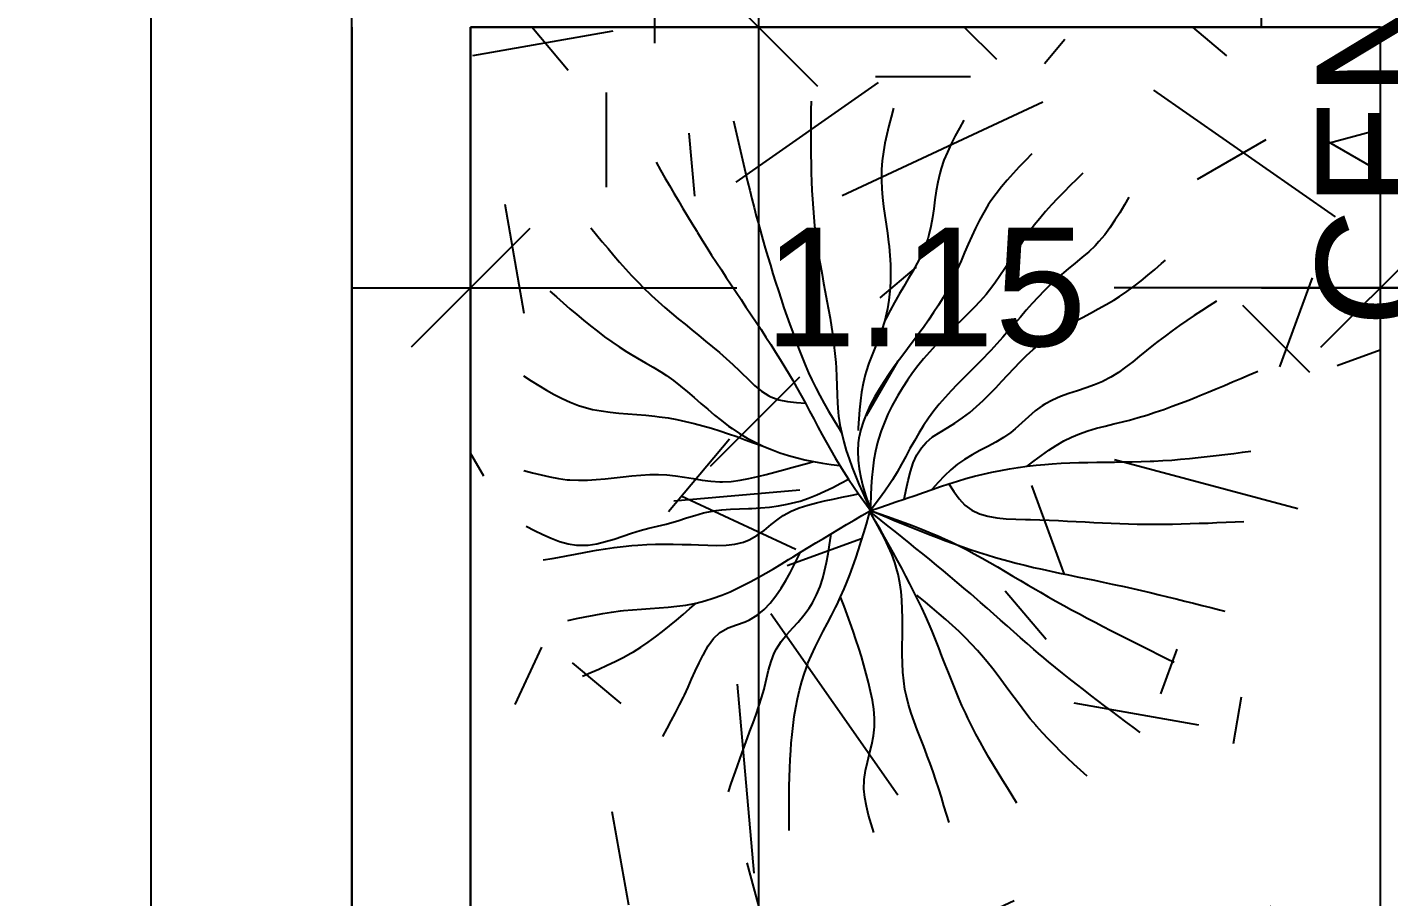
# Model space of a CAD drawing. Extents: x -120 to 178, y 5 to 129.
# Drawn here: x 9.309 to 11.03, y 92.644 to 93.744 of the extents above; entities that cross this region are included whole.
import ezdxf
from ezdxf.enums import TextEntityAlignment as Align

# ---------------------------------------------------------------- set-up
doc = ezdxf.new("R2010")
doc.units = 0
doc.header["$MEASUREMENT"] = 0
doc.layers.get('0').update_dxf_attribs({"linetype": 'CONTINUOUS'})
doc.layers.get('DEFPOINTS').update_dxf_attribs({"linetype": 'CONTINUOUS'})
for name, color, linetype in [('cota', 1, 'CONTINUOUS'), ('muro', 6, 'CONTINUOUS'), ('parede', 2, 'CONTINUOUS'), ('piso', 4, 'CONTINUOUS'), ('texto', 7, 'CONTINUOUS'), ('vegetacao', 82, 'CONTINUOUS')]:
    doc.layers.add(name, color=color, linetype=linetype)
doc.styles.get("Standard").update_dxf_attribs({"font": 'arial.ttf'})
doc.dimstyles.new('cotass', dxfattribs={"dimtxt": 0.15, "dimasz": 0.15, "dimexe": 0.15, "dimexo": 0, "dimgap": 0.05, "dimtad": 0, "dimzin": 4, "dimdsep": 46, "dimtxsty": 'Standard', "dimblk": 'OBLIQUE', "dimcen": 0, "dimdle": 0.15, "dimclrd": 256, "dimclrt": 4, "dimadec": 0, "dimazin": 1, "dimtfac": 1, "dimtix": 1, "dimtofl": 0, "dimtmove": 0, "dimatfit": 3, "dimldrblk": 'OPEN30', "dimfxl": 0, "dimtolj": 1, "dimtzin": 0, "dimlwd": -1, "dimarcsym": 0})
pattern_1 = [(0, (1.44, 0.96), (0.88, 1.52), [0.08, -1.34, 0.06, -0.58, 0.12, -1.42]), (5, (0.54, 1.68), (0.787509, 1.554551), [0.16, -1.34, 0.12, -0.58, 0.24, -1.42]), (10, (1.06, 1.78), (0.53784, 1.902295), [0.14, -0.34, 0.18, -1.06, 0.1, -1.32]), (15, (0.7, 1.96), (0.450046, 1.797737), [0.28, -0.34, 0.3, -1.06, 0.22, -1.32]), (20, (0.86, 1.14), (0.889806, 1.473175), [0.16, -1.1, 0.14, -0.82, 0.1, -0.64]), (25, (1.14, 0.86), (0.9972314, 1.458057), [0.22, -1.1, 0.28, -0.82, 0.24, -0.64]), (30, (1.44, 1.02), (-0.146462, 1.69368), [0.1, -0.66, 0.08, -0.98, 0.06, -1.3]), (35, (0.54, 0.3), (0.148824, 1.9842), [0.22, -0.66, 0.16, -0.98, 0.12, -1.3]), (40, (0.88, 1.46), (0.225573, 1.442469), [0.08, -0.88, 0.06, -0.56, 0.16, -1.02]), (45, (0.88, 0.74), (-0.410122, 1.965757), [0.16, -0.88, 0.12, -0.56, 0.3, -1.02]), (50, (1.18, 0.74), (-0.534986, 1.571557), [0.04, -0.74, 0.1, -1.22, 0.12, -0.62]), (60, (1.24, 0.88), (-0.663154, 1.491384), [0.1, -0.82, 0.04, -0.96, 0.08, -0.74]), (65, (0.52, 0.88), (-0.486328, 2.080453), [0.22, -0.82, 0.08, -0.96, 0.16, -0.74]), (70, (1.02, 0.64), (-0.732615, 1.437246), [0.06, -0.38, 0.12, -0.64, 0.08, -0.88]), (75, (0.3, 0.46), (-1.550558, 1.554275), [0.12, -0.38, 0.24, -0.64, 0.16, -0.88]), (80, (1.12, 1.82), (-1.390436, 1.09813), [0.14, -0.88, 0.06, -1.04, 0.12, -0.98]), (85, (1.3, 0.38), (-1.660168, 0.988455), [0.28, -0.88, 0.12, -1.04, 0.24, -0.98]), (90, (1.24, 0.96), (-1.76, 0.74), [0.12, -0.62, 0.08, -1.22, 0.04, -1.24]), (95, (0.52, 1.68), (-1.88055, 1.30105), [0.24, -0.62, 0.08, -1.22, 0.08, -1.24]), (100, (0.92, 1.58), (-1.653143, 0.967635), [0.14, -0.78, 0.12, -0.64, 0.14, -1.46]), (105, (1.28, 1.94), (-1.731187, 0.819872), [0.28, -0.78, 0.24, -0.64, 0.28, -1.46]), (110, (0.78, 0.44), (-1.602936, 0.544608), [0.16, -0.52, 0.08, -1.06, 0.12, -1.16]), (115, (1.86, 0.44), (-1.644302, 0.40283), [0.3, -0.52, 0.16, -1.06, 0.24, -1.16]), (120, (0.24, 0.68), (-1.911, 0.189948), [0.1, -1.34, 0.12, -0.62, 0.14, -0.82]), (125, (0.42, 0.86), (-2.170974, 0.066875), [0.22, -1.34, 0.24, -0.62, 0.28, -0.82]), (130, (0.68, 0.24), (-1.860718, 0.475107), [0.06, -0.44, 0.08, -0.86, 0.16, -1.12]), (135, (0.86, 0.42), (-2.149605, 0.311127), [0.12, -0.44, 0.16, -0.86, 0.3, -1.12]), (140, (0.08, 1.84), (-1.470646, -0.228038), [0.12, -0.72, 0.14, -0.62, 0.08, -0.84]), (145, (0.88, 0.58), (-1.548418, -0.502793), [0.24, -0.72, 0.28, -0.62, 0.16, -0.84]), (150, (1.74, 0.12), (-1.3655, -0.805115), [0.08, -0.56, 0.16, -1.24, 0.14, -1.14]), (155, (1.56, 1.22), (-1.77954, -0.692849), [0.16, -0.56, 0.3, -1.24, 0.28, -1.14]), (160, (0.42, 1.24), (-1.586007, -1.082858), [0.12, -0.84, 0.1, -0.76, 0.08, -1.22]), (165, (0.24, 0.52), (-1.70605, -1.344246), [0.24, -0.84, 0.22, -0.76, 0.16, -1.22]), (170, (0.54, 0.76), (-1.437627, -1.127488), [0.18, -0.66, 0.12, -0.9, 0.16, -0.88]), (175, (1.44, 1.66), (-1.365265, -1.607125), [0.22, -0.66, 0.24, -0.9, 0.26, -0.88])]

# ---------------------------------------------------------------- blocks, each defined once
blk = doc.blocks.new('_Oblique')
at = {"color": 0, "linetype": 'ByBlock', "lineweight": -2}
blk.add_line((-0.5, -0.5), (0.5, 0.5), dxfattribs=at)
blk = doc.blocks.new('*D24')
at = {"layer": 'cota', "transparency": 16777216}
for p, q in [((11.3834, 96.1537), (11.3834, 95.1198)), ((11.3834, 93.5937), (11.3834, 94.6277))]:
    blk.add_line(p, q, dxfattribs=at)
at = {"layer": 'cota', "color": 0, "lineweight": -2, "transparency": 16777216}
for p, q in [((11.0193, 96.0037), (11.5334, 96.0037)), ((11.0193, 93.7437), (11.5334, 93.7437))]:
    blk.add_line(p, q, dxfattribs=at)
at = {"layer": 'DEFPOINTS', "color": 0, "transparency": 16777216}
for p in [(11.0193, 96.0037), (11.0193, 93.7437), (11.3834, 93.7437)]:
    blk.add_point(p, dxfattribs=at)
at = {"layer": 'cota', "transparency": 16777216, "xscale": 0.15, "yscale": 0.15, "zscale": 0.15}
for p, rotation in [((11.3834, 96.0037), 90), ((11.3834, 93.7437), 270)]:
    blk.add_blockref('_Oblique', p, dxfattribs=dict(at, rotation=rotation))
at = {"layer": 'cota', "color": 4, "transparency": 16777216, "insert": (11.3834, 94.8737), "char_height": 0.15, "attachment_point": 5, "rotation": 90}
blk.add_mtext('\\A1;2.26', dxfattribs=at)
blk = doc.blocks.new('_Open30')
at = {"color": 0, "linetype": 'ByBlock', "lineweight": -2}
for p, q in [((-1, 0.268), (0, 0)), ((0, 0), (-1, -0.268)), ((0, 0), (-1, 0))]:
    blk.add_line(p, q, dxfattribs=at)
blk = doc.blocks.new('*D25')
at = {"layer": 'cota', "transparency": 16777216}
for p, q in [((10.2335, 93.8937), (10.2335, 86.7747)), ((10.2335, 79.0637), (10.2335, 86.1827))]:
    blk.add_line(p, q, dxfattribs=at)
at = {"layer": 'cota', "color": 0, "lineweight": -2, "transparency": 16777216}
for p, q in [((9.8693, 93.7437), (10.3835, 93.7437)), ((9.8693, 79.2137), (10.3835, 79.2137))]:
    blk.add_line(p, q, dxfattribs=at)
at = {"layer": 'DEFPOINTS', "color": 0, "transparency": 16777216}
for p in [(9.8693, 93.7437), (9.8693, 79.2137), (10.2335, 79.2137)]:
    blk.add_point(p, dxfattribs=at)
at = {"layer": 'cota', "transparency": 16777216, "xscale": 0.15, "yscale": 0.15, "zscale": 0.15}
for p, rotation in [((10.2335, 93.7437), 90), ((10.2335, 79.2137), 270)]:
    blk.add_blockref('_Oblique', p, dxfattribs=dict(at, rotation=rotation))
at = {"layer": 'cota', "color": 4, "transparency": 16777216, "insert": (10.2335, 86.4787), "char_height": 0.15, "attachment_point": 5, "rotation": 90}
blk.add_mtext('\\A1;14.53', dxfattribs=at)
blk = doc.blocks.new('*D34')
at = {"layer": 'cota', "transparency": 16777216}
for p, q in [((9.4656, 121.3837), (9.4656, 100.5291)), ((9.4656, 79.0637), (9.4656, 99.9184))]:
    blk.add_line(p, q, dxfattribs=at)
at = {"layer": 'cota', "color": 0, "lineweight": -2, "transparency": 16777216}
for p, q in [((9.7193, 121.2337), (9.3156, 121.2337)), ((9.7193, 79.2137), (9.3156, 79.2137))]:
    blk.add_line(p, q, dxfattribs=at)
at = {"layer": 'DEFPOINTS', "color": 0, "transparency": 16777216}
for p in [(9.7193, 121.2337), (9.4656, 79.2137), (9.7193, 79.2137)]:
    blk.add_point(p, dxfattribs=at)
at = {"layer": 'cota', "transparency": 16777216, "xscale": 0.15, "yscale": 0.15, "zscale": 0.15}
for p, rotation in [((9.4656, 121.2337), 90), ((9.4656, 79.2137), 270)]:
    blk.add_blockref('_Oblique', p, dxfattribs=dict(at, rotation=rotation))
at = {"layer": 'cota', "color": 4, "transparency": 16777216, "insert": (9.4656, 100.2237), "char_height": 0.15, "attachment_point": 5, "rotation": 90}
blk.add_mtext('\\A1;42.02', dxfattribs=at)
blk = doc.blocks.new('*D36')
at = {"layer": 'cota', "transparency": 16777216}
for p, q in [((9.2071, 121.3837), (9.2071, 98.8703)), ((9.2071, 75.7737), (9.2071, 98.2871))]:
    blk.add_line(p, q, dxfattribs=at)
at = {"layer": 'cota', "color": 0, "lineweight": -2, "transparency": 16777216}
for p, q in [((9.7193, 121.2337), (9.0571, 121.2337)), ((9.7193, 75.9237), (9.0571, 75.9237))]:
    blk.add_line(p, q, dxfattribs=at)
at = {"layer": 'DEFPOINTS', "color": 0, "transparency": 16777216}
for p in [(9.7193, 121.2337), (9.2071, 75.9237), (9.7193, 75.9237)]:
    blk.add_point(p, dxfattribs=at)
at = {"layer": 'cota', "transparency": 16777216, "xscale": 0.15, "yscale": 0.15, "zscale": 0.15}
for p, rotation in [((9.2071, 121.2337), 90), ((9.2071, 75.9237), 270)]:
    blk.add_blockref('_Oblique', p, dxfattribs=dict(at, rotation=rotation))
at = {"layer": 'cota', "color": 4, "transparency": 16777216, "insert": (9.2071, 98.5787), "char_height": 0.15, "attachment_point": 5, "rotation": 90}
blk.add_mtext('\\A1;45.31', dxfattribs=at)
blk = doc.blocks.new('*D37')
at = {"layer": 'cota', "color": 0, "lineweight": -2, "transparency": 16777216}
for p, q in [((9.8693, 93.7437), (9.8693, 93.2641)), ((11.0193, 93.7437), (11.0193, 93.2641))]:
    blk.add_line(p, q, dxfattribs=at)
at = {"layer": 'cota', "transparency": 16777216}
for p, q in [((9.7193, 93.4141), (10.206, 93.4141)), ((11.1693, 93.4141), (10.6827, 93.4141))]:
    blk.add_line(p, q, dxfattribs=at)
at = {"layer": 'DEFPOINTS', "color": 0, "transparency": 16777216}
for p in [(9.8693, 93.7437), (11.0193, 93.7437), (11.0193, 93.4141)]:
    blk.add_point(p, dxfattribs=at)
at = {"layer": 'cota', "transparency": 16777216, "xscale": 0.15, "yscale": 0.15, "zscale": 0.15, "rotation": 180}
blk.add_blockref('_Oblique', (9.8693, 93.4141), dxfattribs=at)
at = {"layer": 'cota', "transparency": 16777216, "xscale": 0.15, "yscale": 0.15, "zscale": 0.15}
blk.add_blockref('_Oblique', (11.0193, 93.4141), dxfattribs=at)
at = {"layer": 'cota', "color": 4, "transparency": 16777216, "insert": (10.4443, 93.4141), "char_height": 0.15, "attachment_point": 5}
blk.add_mtext('\\A1;1.15', dxfattribs=at)
blk = doc.blocks.new('*D38')
at = {"layer": 'cota', "color": 0, "lineweight": -2, "transparency": 16777216}
for p, q in [((11.0193, 93.7437), (11.0193, 93.2641)), ((12.2193, 93.7437), (12.2193, 93.2641))]:
    blk.add_line(p, q, dxfattribs=at)
at = {"layer": 'cota', "transparency": 16777216}
for p, q in [((10.8693, 93.4141), (11.3818, 93.4141)), ((12.3693, 93.4141), (11.8568, 93.4141))]:
    blk.add_line(p, q, dxfattribs=at)
at = {"layer": 'DEFPOINTS', "color": 0, "transparency": 16777216}
for p in [(11.0193, 93.7437), (12.2193, 93.7437), (12.2193, 93.4141)]:
    blk.add_point(p, dxfattribs=at)
at = {"layer": 'cota', "transparency": 16777216, "xscale": 0.15, "yscale": 0.15, "zscale": 0.15, "rotation": 180}
blk.add_blockref('_Oblique', (11.0193, 93.4141), dxfattribs=at)
at = {"layer": 'cota', "transparency": 16777216, "xscale": 0.15, "yscale": 0.15, "zscale": 0.15}
blk.add_blockref('_Oblique', (12.2193, 93.4141), dxfattribs=at)
at = {"layer": 'cota', "color": 4, "transparency": 16777216, "insert": (11.6193, 93.4141), "char_height": 0.15, "attachment_point": 5}
blk.add_mtext('\\A1;1.20', dxfattribs=at)
blk = doc.blocks.new('*D551')
at = {"layer": 'cota', "transparency": 16777216}
for p, q in [((10.1023, 96.0237), (10.1023, 95.1196)), ((10.1023, 93.7237), (10.1023, 94.6279))]:
    blk.add_line(p, q, dxfattribs=at)
at = {"layer": 'cota', "color": 0, "lineweight": -2, "transparency": 16777216}
for p, q in [((9.8693, 95.8737), (10.2523, 95.8737)), ((9.8693, 93.8737), (10.2523, 93.8737))]:
    blk.add_line(p, q, dxfattribs=at)
at = {"layer": 'DEFPOINTS', "color": 0, "transparency": 16777216}
for p in [(9.8693, 95.8737), (9.8693, 93.8737), (10.1023, 93.8737)]:
    blk.add_point(p, dxfattribs=at)
at = {"layer": 'cota', "transparency": 16777216, "xscale": 0.15, "yscale": 0.15, "zscale": 0.15}
for p, rotation in [((10.1023, 95.8737), 90), ((10.1023, 93.8737), 270)]:
    blk.add_blockref('_Oblique', p, dxfattribs=dict(at, rotation=rotation))
at = {"layer": 'cota', "color": 4, "transparency": 16777216, "insert": (10.1023, 94.8737), "char_height": 0.15, "attachment_point": 5, "rotation": 90}
blk.add_mtext('\\A1;2.00', dxfattribs=at)

msp = doc.modelspace()

# ---------------------------------------------------------------- hatches: boundary and pattern name
at = {"layer": 'vegetacao'}
h = msp.add_hatch(dxfattribs=at)
h.set_pattern_fill('ANGLE', color=256, scale=2, style=0)
h.set_pattern_definition([(0, (4.21934, 69.4), (0, 0.55), [0.4, -0.15]), (90, (4.21934, 69.4), (-0.55, 3e-17), [0.4, -0.15])])
edge = h.paths.add_edge_path()
edge.add_line((33.5894, 75.9237), (33.5894, 116.2837))
edge.add_line((33.5894, 116.2837), (9.8693, 116.2837))
edge.add_line((9.8693, 116.2837), (9.8693, 110.2837))
edge.add_line((9.8693, 110.2837), (27.5894, 110.2837))
edge.add_arc((27.5894, 107.2837), 3, 0, 90, ccw=False)
edge.add_line((30.5894, 107.2837), (30.5894, 75.9237))
edge.add_line((30.5894, 75.9237), (33.5894, 75.9237))
h = msp.add_hatch(dxfattribs=at)
h.set_pattern_fill('TRACOS2', color=256, scale=2, style=0)
h.set_pattern_definition(pattern_1)
h.paths.add_polyline_path([(30.5894, 107.2837, 0.414214), (27.5894, 110.2837), (22.2544, 110.2837), (22.2544, 110.1037), (21.7193, 110.1037), (21.7193, 110.0037), (22.2544, 110.0037), (22.2544, 109.4037), (21.7193, 109.4037), (21.7193, 109.3037), (22.2544, 109.3037), (22.2544, 108.7037), (21.7193, 108.7037), (21.7193, 108.6037), (22.2544, 108.6037), (22.2544, 108.0037), (21.7193, 108.0037), (21.7193, 107.9037), (22.2544, 107.9037), (22.2544, 107.3037), (21.7193, 107.3037), (21.7193, 107.2037), (22.2544, 107.2037), (22.2544, 106.6037), (21.7193, 106.6037), (21.7193, 106.5037), (22.2544, 106.5037), (22.2544, 105.9037), (21.7193, 105.9037), (21.7193, 105.8037), (22.2544, 105.8037), (22.2544, 105.2037), (21.7193, 105.2037), (21.7193, 105.1037), (22.2544, 105.1037), (22.2544, 104.5037), (21.7193, 104.5037), (21.7193, 104.4037), (22.2544, 104.4037), (22.2544, 103.8037), (21.7193, 103.8037), (21.7193, 103.7037), (22.2544, 103.7037), (22.2544, 103.1037), (21.7193, 103.1037), (21.7193, 103.0037), (22.2544, 103.0037), (22.2544, 102.4037), (21.7193, 102.4037), (21.7193, 102.3037), (22.2544, 102.3037), (22.2544, 101.7037), (21.7193, 101.7037), (21.7193, 101.6037), (22.2544, 101.6037), (22.2544, 101.0037), (21.7193, 101.0037), (21.7193, 100.9037), (22.2544, 100.9037), (22.2544, 100.3037), (21.7193, 100.3037), (21.7193, 100.2037), (22.2544, 100.2037), (22.2544, 99.6037), (21.7193, 99.6037), (21.7193, 99.5037), (22.2544, 99.5037), (22.2544, 98.9037), (21.7193, 98.9037), (21.7193, 98.8037), (22.2544, 98.8037), (22.2544, 98.2037), (21.7193, 98.2037), (21.7193, 98.1037), (22.2544, 98.1037), (22.2544, 97.5037), (21.7193, 97.5037), (21.7193, 97.4037), (22.2544, 97.4037), (22.2544, 96.8037), (21.7193, 96.8037), (21.7193, 96.7037), (22.2544, 96.7037), (22.2544, 96.1037), (21.7193, 96.1037), (21.7193, 96.0037), (22.8493, 96.0037), (22.8493, 95.8037), (22.8493, 91.5437), (24.8993, 91.5437), (24.8993, 93.8737), (30.5894, 93.8737)])
h.paths.add_polyline_path([(24.2984, 94.5903, -0.414176), (24.5371, 94.3516, -0.414204), (24.6245, 94.0256, -0.41425), (24.5371, 93.6994, -0.414199), (24.2984, 93.4607, -0.414161), (23.9722, 93.3733, -0.414161), (23.6461, 93.4607, -0.414199), (23.4074, 93.6994, -0.414204), (23.32, 94.0255, -0.414204), (23.4074, 94.3517, -0.414176), (23.6461, 94.5904, -0.414178), (23.9722, 94.6778, -0.414224)], flags=16)
h.paths.add_polyline_path([(24.2984, 92.8312, -0.414176), (24.5371, 92.5925, -0.414204), (24.6245, 92.2664, -0.414264), (24.5371, 91.9402, -0.567356), (24.2984, 92.0015, -0.414148), (23.9722, 91.9141, -0.41415), (23.6461, 92.0015, -0.567359), (23.4074, 91.9402, -0.414218), (23.32, 92.2664, -0.414204), (23.4074, 92.5925, -0.414176), (23.6461, 92.8312, -0.414178), (23.9722, 92.9186, -0.414224)], flags=16)
h.paths.add_polyline_path([(21.0544, 105.8037), (21.7193, 105.8037), (21.7193, 105.9037), (21.0544, 105.9037), (21.0544, 106.5037), (21.7193, 106.5037), (21.7193, 106.6037), (21.0544, 106.6037), (21.0544, 107.2037), (21.7193, 107.2037), (21.7193, 107.3037), (21.0544, 107.3037), (21.0544, 107.9037), (21.7193, 107.9037), (21.7193, 108.0037), (21.0544, 108.0037), (21.0544, 108.6037), (21.7193, 108.6037), (21.7193, 108.7037), (21.0544, 108.7037), (21.0544, 109.3037), (21.7193, 109.3037), (21.7193, 109.4037), (21.0544, 109.4037), (21.0544, 110.0037), (21.7193, 110.0037), (21.7193, 110.1037), (21.0544, 110.1037), (21.0544, 110.2837), (12.3693, 110.2837), (12.3693, 105.2837), (9.8693, 105.2837), (9.8693, 96.0037), (10.8693, 96.0037), (21.7193, 96.0037), (21.7193, 96.1037), (21.0544, 96.1037), (21.0544, 96.7037), (21.7193, 96.7037), (21.7193, 96.8037), (21.0544, 96.8037), (21.0544, 97.4037), (21.7193, 97.4037), (21.7193, 97.5037), (21.0544, 97.5037), (21.0544, 98.1037), (21.7193, 98.1037), (21.7193, 98.2037), (21.0544, 98.2037), (21.0544, 98.8037), (21.7193, 98.8037), (21.7193, 98.9037), (21.0544, 98.9037), (21.0544, 99.5037), (21.7193, 99.5037), (21.7193, 99.6037), (21.0544, 99.6037), (21.0544, 100.2037), (21.7193, 100.2037), (21.7193, 100.3037), (21.0544, 100.3037), (21.0544, 100.9037), (21.7193, 100.9037), (21.7193, 101.0037), (21.0544, 101.0037), (21.0544, 101.6037), (21.7193, 101.6037), (21.7193, 101.7037), (21.0544, 101.7037), (21.0544, 102.3037), (21.7193, 102.3037), (21.7193, 102.4037), (21.0544, 102.4037), (21.0544, 103.0037), (21.7193, 103.0037), (21.7193, 103.1037), (21.0544, 103.1037), (21.0544, 103.7037), (21.7193, 103.7037), (21.7193, 103.8037), (21.0544, 103.8037), (21.0544, 104.4037), (21.7193, 104.4037), (21.7193, 104.5037), (21.0544, 104.5037), (21.0544, 105.1037), (21.7193, 105.1037), (21.7193, 105.2037), (21.0544, 105.2037)])
h.paths.add_polyline_path([(20.3973, 100.5286, -1), (14.3532, 100.5286, -1)], flags=16)
h.paths.add_polyline_path([(19.0667, 102.3215), (19.2383, 102.3215, -0.423394), (19.2882, 102.27), (19.2882, 102.1094, -0.406511), (19.1725, 101.9884), (19.1725, 101.4366), (19.3225, 101.4366), (19.3225, 101.3966), (19.1725, 101.3966), (19.1725, 100.8449, -0.406511), (19.2882, 100.7239), (19.2882, 100.5633, -0.436482), (19.236, 100.5118), (19.0667, 100.5118, -0.414214), (19.0167, 100.5618), (19.0167, 100.7239, -0.406452), (19.1325, 100.8449), (19.1325, 101.3966), (18.7368, 101.3966), (18.7368, 100.8449, 0.003327), (18.7352, 100.8449), (18.6984, 100.8449, 0.405123), (18.5811, 100.726), (18.5811, 100.5618, 0.41421), (18.6311, 100.5118, 0.000003), (18.6311, 100.5118, -0.414214), (18.5811, 100.5618), (18.5811, 100.7239, -0.406511), (18.6968, 100.8449), (18.6968, 101.3966), (18.3011, 101.3966), (18.3011, 100.8449, -0.406511), (18.4169, 100.7239), (18.4169, 100.5633, -0.436482), (18.3647, 100.5118), (18.1954, 100.5118, -0.414214), (18.1454, 100.5618), (18.1454, 100.7239, -0.406452), (18.2611, 100.8449), (18.2611, 101.3966), (18.1111, 101.3966), (18.1111, 101.4366), (18.2611, 101.4366), (18.2611, 101.9884, -0.406452), (18.1454, 102.1094), (18.1454, 102.2715, -0.414214), (18.1954, 102.3215), (18.3669, 102.3215, -0.423394), (18.4169, 102.27), (18.4169, 102.1094, -0.406511), (18.3011, 101.9884), (18.3011, 101.4366), (18.6968, 101.4366), (18.6968, 101.9884, -0.406511), (18.5811, 102.1094), (18.5811, 102.2715, -0.414214), (18.6311, 102.3215), (18.8026, 102.3215, -0.414214), (18.8526, 102.2715, 0.414214), (18.8026, 102.3215), (18.6311, 102.3215, 0.414215), (18.5811, 102.2715, -0.000001), (18.5811, 102.2715), (18.5811, 102.1072, 0.405123), (18.6984, 101.9883), (18.7352, 101.9883, 0.003327), (18.7368, 101.9884), (18.7368, 101.4366), (19.1325, 101.4366), (19.1325, 101.9884, -0.406452), (19.0167, 102.1094), (19.0167, 102.2715, -0.414214)], flags=0)
h.paths.add_polyline_path([(18.8048, 100.5118), (18.8004, 100.5118, 0.022096)], flags=0)
h.paths.add_polyline_path([(16.5082, 100.763), (16.5082, 100.253), (14.7486, 100.253), (14.7486, 100.763)], flags=0)
h.paths.add_polyline_path([(15.2486, 100.733), (15.2486, 100.283), (14.7786, 100.283), (14.7786, 100.733)], flags=0)
h.paths.add_polyline_path([(17.1271, 99.4783, 0.161463), (16.864, 99.2019), (17.1271, 98.6557)], flags=0)
h.paths.add_polyline_path([(17.7633, 98.6557, -1), (16.4908, 98.6557, -1)], flags=0)
h.paths.add_polyline_path([(17.1271, 98.6557), (17.1271, 98.6557), (17.1271, 98.6557), (17.1271, 98.6557), (17.1271, 98.6557)], flags=0)
h = msp.add_hatch(dxfattribs=at)
h.set_pattern_fill('TRACOS2', color=256, scale=2, style=0)
h.set_pattern_definition(pattern_1)
h.paths.add_polyline_path([(11.0193, 79.2137), (9.8693, 79.2137), (9.8693, 93.7437), (11.0193, 93.7437)])

# ---------------------------------------------------------------- linework, layer by layer
msp.add_lwpolyline([(9.7193, 75.9237), (9.7193, 121.2337), (33.7393, 121.2337), (33.7393, 75.9237)], close=True)
at = {"layer": 'muro'}
for p, q in [((9.7193, 93.7437), (9.7193, 96.0037)), ((9.7193, 93.7437), (9.7193, 79.2137)), ((9.8693, 93.7437), (9.8693, 79.2137))]:
    msp.add_line(p, q, dxfattribs=at)
at = {"layer": 'parede'}
for p, q in [((9.7193, 93.7437), (9.7193, 96.0037)), ((10.8693, 93.7437), (10.8693, 93.8737))]:
    msp.add_line(p, q, dxfattribs=at)
at = {"layer": 'piso'}
for q in [(9.8693, 93.7437), (11.0193, 79.2137)]:
    msp.add_line((11.0193, 93.7437), q, dxfattribs=at)
msp.add_lwpolyline([(11.0193, 79.2137), (9.8693, 79.2137), (9.8693, 93.7437), (11.0193, 93.7437)], close=True, dxfattribs=at)
at = {"layer": 'vegetacao'}
for points in [[(10.2997, 93.65), (10.2996, 93.6387), (10.2995, 93.6274), (10.2994, 93.6161), (10.2994, 93.6048), (10.2994, 93.5935), (10.2995, 93.5823), (10.2997, 93.571), (10.3, 93.5597), (10.3004, 93.5485), (10.3008, 93.5372), (10.3015, 93.526), (10.3023, 93.5148), (10.3032, 93.5036), (10.3043, 93.4924), (10.3056, 93.4813), (10.3064, 93.4754), (10.3079, 93.4643), (10.3097, 93.4532), (10.3116, 93.4421), (10.3136, 93.431), (10.3156, 93.4199), (10.3177, 93.4088), (10.3198, 93.3977), (10.3218, 93.3866), (10.3238, 93.3755), (10.3256, 93.3644), (10.3273, 93.3533), (10.3287, 93.3421), (10.33, 93.3309), (10.331, 93.3197), (10.3314, 93.313), (10.3319, 93.3018), (10.3322, 93.2905), (10.3326, 93.2792), (10.3332, 93.2679), (10.3341, 93.2568), (10.3346, 93.2518), (10.3363, 93.2407), (10.3385, 93.2298), (10.3412, 93.219), (10.3443, 93.2082), (10.3479, 93.1975), (10.3517, 93.1869), (10.3558, 93.1763), (10.3602, 93.1658), (10.3647, 93.1553), (10.3693, 93.1448), (10.374, 93.1344), (10.3749, 93.1324)], [(10.4039, 93.6412), (10.401, 93.6301), (10.3982, 93.6191), (10.3955, 93.608), (10.3932, 93.597), (10.3912, 93.5859), (10.3898, 93.5748), (10.3889, 93.5637), (10.3888, 93.5615), (10.3887, 93.5503), (10.3892, 93.5392), (10.3902, 93.5281), (10.3915, 93.5169), (10.393, 93.5057), (10.3946, 93.4945), (10.3962, 93.4832), (10.3977, 93.4719), (10.3983, 93.4665), (10.3993, 93.4551), (10.4, 93.4437), (10.4003, 93.4323), (10.4001, 93.421), (10.3994, 93.4097), (10.3982, 93.3985), (10.3963, 93.3874), (10.3939, 93.3764), (10.3925, 93.3715), (10.3891, 93.3608), (10.3852, 93.3502), (10.381, 93.3397), (10.3768, 93.3292), (10.3729, 93.3186), (10.3693, 93.308), (10.3682, 93.304), (10.3655, 93.2931), (10.3635, 93.2821), (10.3621, 93.2709), (10.3609, 93.2597), (10.3601, 93.2484), (10.3594, 93.237), (10.3592, 93.2334)], [(10.2017, 93.6252), (10.2042, 93.6142), (10.2067, 93.6032), (10.2092, 93.5923), (10.2117, 93.5813), (10.2143, 93.5703), (10.2169, 93.5594), (10.2195, 93.5484), (10.2222, 93.5375), (10.2249, 93.5266), (10.2277, 93.5157), (10.2305, 93.5048), (10.2327, 93.4966), (10.2357, 93.4857), (10.2387, 93.4749), (10.2419, 93.4641), (10.245, 93.4533), (10.2483, 93.4425), (10.2516, 93.4318), (10.255, 93.421), (10.2585, 93.4103), (10.262, 93.3996), (10.2655, 93.3889), (10.2692, 93.3783), (10.273, 93.3676), (10.2761, 93.3588), (10.2799, 93.3482), (10.2839, 93.3377), (10.2879, 93.3272), (10.2922, 93.3168), (10.2967, 93.3064), (10.3008, 93.2976), (10.3058, 93.2875), (10.3109, 93.2776), (10.3164, 93.2677), (10.3219, 93.2579), (10.3276, 93.2482), (10.3334, 93.2385), (10.3385, 93.2298)], [(10.4928, 93.6261), (10.4873, 93.6162), (10.4819, 93.6061), (10.4768, 93.596), (10.4721, 93.5858), (10.4678, 93.5754), (10.4642, 93.5648), (10.4624, 93.5586), (10.4599, 93.5477), (10.4579, 93.5366), (10.4564, 93.5253), (10.4548, 93.5141), (10.4533, 93.5029), (10.4513, 93.4918), (10.4488, 93.4809), (10.4473, 93.4758), (10.4436, 93.4653), (10.4391, 93.4551), (10.434, 93.4451), (10.4285, 93.4352), (10.4227, 93.4254), (10.4169, 93.4156), (10.4111, 93.4058), (10.4108, 93.4052), (10.4052, 93.3954), (10.3999, 93.3855), (10.3946, 93.3755), (10.3925, 93.3715)], [(10.5787, 93.5835), (10.5708, 93.5753), (10.5629, 93.5671), (10.5552, 93.5588), (10.5477, 93.5504), (10.5405, 93.5418), (10.5336, 93.533), (10.5271, 93.5239), (10.5238, 93.519), (10.518, 93.5094), (10.5127, 93.4996), (10.5076, 93.4896), (10.5029, 93.4794), (10.4983, 93.4691), (10.4938, 93.4587), (10.4893, 93.4483), (10.4848, 93.4379), (10.4801, 93.4276), (10.4751, 93.4175), (10.472, 93.4116), (10.4666, 93.4017), (10.4608, 93.392), (10.4546, 93.3826), (10.4483, 93.3732), (10.4419, 93.364), (10.4385, 93.3594), (10.4318, 93.3503), (10.4251, 93.3413), (10.4184, 93.3324), (10.4117, 93.3234), (10.405, 93.3143), (10.3986, 93.3051), (10.3923, 93.2957), (10.3862, 93.2861), (10.3805, 93.2764), (10.3751, 93.2663), (10.3702, 93.2559), (10.3659, 93.2453), (10.3625, 93.2346), (10.3601, 93.2237), (10.3593, 93.2181), (10.3587, 93.2072), (10.3591, 93.1961), (10.3605, 93.1851), (10.3627, 93.174), (10.3654, 93.1629), (10.3687, 93.1518), (10.3722, 93.1407), (10.3749, 93.1324)], [(10.1038, 93.5728), (10.1094, 93.563), (10.115, 93.5533), (10.1207, 93.5436), (10.1264, 93.5338), (10.132, 93.5241), (10.1378, 93.5144), (10.1436, 93.5048), (10.1494, 93.4951), (10.1553, 93.4855), (10.1562, 93.4841), (10.1621, 93.4745), (10.1681, 93.465), (10.1741, 93.4555), (10.1802, 93.4461), (10.1864, 93.4366), (10.1925, 93.4272), (10.1987, 93.4178), (10.205, 93.4084), (10.2112, 93.3991), (10.2175, 93.3897), (10.2177, 93.3893), (10.224, 93.3799), (10.2303, 93.3706), (10.2365, 93.3612), (10.2427, 93.3518), (10.2488, 93.3423), (10.2549, 93.3328), (10.2608, 93.3233), (10.2667, 93.3137), (10.2725, 93.304), (10.2763, 93.2975), (10.2818, 93.2877), (10.2873, 93.2779), (10.2926, 93.268), (10.2979, 93.258), (10.3032, 93.2481), (10.3085, 93.2381), (10.3138, 93.2282), (10.3192, 93.2183), (10.3247, 93.2085), (10.3303, 93.1988), (10.3361, 93.1891), (10.341, 93.1813), (10.3471, 93.1719), (10.3534, 93.1625), (10.3599, 93.1533), (10.3664, 93.1441), (10.373, 93.135), (10.3749, 93.1324)], [(10.6432, 93.5592), (10.6351, 93.5512), (10.6272, 93.5433), (10.6192, 93.5352), (10.6114, 93.5271), (10.6037, 93.5189), (10.5962, 93.5105), (10.5889, 93.5019), (10.5818, 93.4932), (10.576, 93.4854), (10.5695, 93.4763), (10.5632, 93.4669), (10.557, 93.4574), (10.5509, 93.4479), (10.5448, 93.4384), (10.5385, 93.4291), (10.5321, 93.4198), (10.5254, 93.4109), (10.5211, 93.4056), (10.5137, 93.3971), (10.5061, 93.389), (10.4981, 93.381), (10.49, 93.3732), (10.4818, 93.3654), (10.4736, 93.3576), (10.4655, 93.3498), (10.4576, 93.3417), (10.4569, 93.341), (10.4493, 93.3327), (10.4419, 93.3242), (10.4348, 93.3154), (10.428, 93.3064), (10.4215, 93.2971), (10.4153, 93.2877), (10.4095, 93.278), (10.4041, 93.2681), (10.402, 93.2642), (10.397, 93.2541), (10.3925, 93.2437), (10.3884, 93.2332), (10.385, 93.2225), (10.3838, 93.2182), (10.3812, 93.2073), (10.3793, 93.1963), (10.3777, 93.1852), (10.3767, 93.174), (10.3759, 93.1627), (10.3754, 93.1513), (10.3751, 93.14), (10.3749, 93.1324)], [(10.7015, 93.5287), (10.6958, 93.5189), (10.6899, 93.5091), (10.6839, 93.4995), (10.6776, 93.4901), (10.6709, 93.4811), (10.6637, 93.4726), (10.6588, 93.4673), (10.6507, 93.4596), (10.6421, 93.4523), (10.6334, 93.4452), (10.6246, 93.4381), (10.6191, 93.4335), (10.6106, 93.426), (10.6024, 93.4183), (10.5945, 93.4104), (10.5868, 93.4022), (10.5792, 93.394), (10.5717, 93.3856), (10.5643, 93.3771), (10.5569, 93.3686), (10.5495, 93.36), (10.542, 93.3515), (10.5345, 93.3431), (10.5269, 93.3347), (10.5244, 93.332), (10.5165, 93.3239), (10.5086, 93.3158), (10.5005, 93.3078), (10.4925, 93.2998), (10.4846, 93.2917), (10.4768, 93.2836), (10.4692, 93.2753), (10.4618, 93.2669), (10.4548, 93.2582), (10.4482, 93.2492), (10.4481, 93.2491), (10.4418, 93.2398), (10.4359, 93.2302), (10.4303, 93.2205), (10.4248, 93.2106), (10.4194, 93.2007), (10.4139, 93.1908), (10.4084, 93.181), (10.4025, 93.1713), (10.3993, 93.1662), (10.393, 93.1568), (10.3864, 93.1477), (10.3796, 93.1387), (10.3749, 93.1324)], [(10.0213, 93.4898), (10.0285, 93.4811), (10.0358, 93.4723), (10.0431, 93.4637), (10.0504, 93.4551), (10.0578, 93.4465), (10.0653, 93.4381), (10.0729, 93.4298), (10.0806, 93.4217), (10.0884, 93.4137), (10.0964, 93.4059), (10.0982, 93.4042), (10.1064, 93.3967), (10.1147, 93.3893), (10.1232, 93.3821), (10.1317, 93.375), (10.1404, 93.3679), (10.1491, 93.3609), (10.1578, 93.3538), (10.1665, 93.3467), (10.1752, 93.3395), (10.1838, 93.3322), (10.1924, 93.3247), (10.2009, 93.317), (10.2092, 93.3091), (10.2119, 93.3065), (10.2201, 93.2983), (10.2284, 93.2903), (10.237, 93.2831), (10.2463, 93.2772), (10.2487, 93.276), (10.259, 93.2723), (10.27, 93.27), (10.2814, 93.2688), (10.2926, 93.268)], [(10.4175, 93.1467), (10.4198, 93.1587), (10.4223, 93.1704), (10.4253, 93.1818), (10.429, 93.1926), (10.4336, 93.2026), (10.4393, 93.2118), (10.4451, 93.2184), (10.4534, 93.2254), (10.4628, 93.2316), (10.4726, 93.2375), (10.4817, 93.243), (10.4912, 93.2495), (10.5003, 93.2564), (10.5089, 93.2638), (10.5172, 93.2715), (10.5253, 93.2794), (10.5332, 93.2876), (10.5409, 93.2958), (10.5486, 93.3041), (10.5564, 93.3123), (10.5642, 93.3203), (10.5722, 93.3282), (10.5804, 93.3358), (10.5889, 93.343), (10.5948, 93.3476), (10.6039, 93.354), (10.6133, 93.3601), (10.623, 93.3658), (10.6328, 93.3713), (10.6428, 93.3766), (10.6528, 93.3819), (10.6628, 93.3873), (10.6727, 93.3928), (10.6824, 93.3985), (10.6897, 93.4031), (10.6989, 93.4094), (10.708, 93.4161), (10.7169, 93.423), (10.7256, 93.4301), (10.7342, 93.4374), (10.7427, 93.4448), (10.7477, 93.4492)], [(9.9694, 93.4099), (9.9779, 93.4025), (9.9864, 93.395), (9.995, 93.3876), (10.0036, 93.3803), (10.0122, 93.373), (10.021, 93.3659), (10.0298, 93.359), (10.0388, 93.3522), (10.048, 93.3456), (10.0572, 93.3393), (10.0667, 93.3332), (10.0709, 93.3306), (10.0805, 93.3249), (10.0903, 93.3193), (10.1001, 93.3136), (10.1097, 93.3078), (10.1169, 93.3032), (10.126, 93.2967), (10.1349, 93.2898), (10.1436, 93.2826), (10.1521, 93.2753), (10.1606, 93.2678), (10.1691, 93.2604), (10.1777, 93.2531), (10.1864, 93.246), (10.1954, 93.2391), (10.1999, 93.236), (10.2093, 93.2298), (10.219, 93.224), (10.229, 93.2187), (10.2393, 93.2138), (10.2497, 93.2094), (10.2603, 93.2054), (10.2711, 93.2019), (10.282, 93.1989), (10.2919, 93.1965), (10.303, 93.1942), (10.3141, 93.1923), (10.3252, 93.1906), (10.3361, 93.1891)], [(10.8123, 93.3973), (10.8028, 93.3912), (10.7934, 93.385), (10.784, 93.3788), (10.7747, 93.3726), (10.7654, 93.3662), (10.7563, 93.3597), (10.7472, 93.353), (10.7381, 93.3462), (10.7327, 93.3419), (10.7239, 93.3348), (10.7151, 93.3275), (10.7063, 93.3204), (10.6974, 93.3135), (10.6882, 93.3071), (10.6787, 93.3011), (10.6688, 93.2959), (10.6685, 93.2957), (10.6582, 93.2913), (10.6475, 93.2874), (10.6367, 93.2838), (10.6258, 93.2803), (10.6152, 93.2764), (10.6049, 93.272), (10.5951, 93.2668), (10.592, 93.2648), (10.5831, 93.2582), (10.5747, 93.2508), (10.5663, 93.2431), (10.5579, 93.2355), (10.5523, 93.231), (10.543, 93.2246), (10.5333, 93.2188), (10.5233, 93.2134), (10.5133, 93.2082), (10.5034, 93.2028), (10.4938, 93.197), (10.485, 93.191), (10.4764, 93.1838), (10.4683, 93.176), (10.4606, 93.1678), (10.453, 93.1593), (10.4527, 93.1589)], [(9.9361, 93.3026), (9.9458, 93.2964), (9.9555, 93.2903), (9.9653, 93.2845), (9.9752, 93.2789), (9.9852, 93.2738), (9.9954, 93.2692), (10.0058, 93.2652), (10.0129, 93.263), (10.0235, 93.2603), (10.0345, 93.2582), (10.0456, 93.2566), (10.0568, 93.2555), (10.0681, 93.2545), (10.0795, 93.2537), (10.0908, 93.2528), (10.1022, 93.2517), (10.1079, 93.251), (10.1191, 93.2494), (10.1301, 93.2474), (10.1412, 93.2451), (10.1521, 93.2425), (10.1629, 93.2396), (10.1737, 93.2364), (10.1845, 93.2331), (10.1952, 93.2295), (10.2059, 93.2258), (10.2165, 93.2219), (10.2272, 93.218), (10.2378, 93.214), (10.2483, 93.2099), (10.2497, 93.2094)], [(10.5729, 93.1883), (10.5819, 93.1952), (10.5911, 93.202), (10.6003, 93.2086), (10.6097, 93.2147), (10.6194, 93.2203), (10.6289, 93.2251), (10.6392, 93.2294), (10.6498, 93.2331), (10.6606, 93.2363), (10.6715, 93.2391), (10.6825, 93.2418), (10.6936, 93.2445), (10.7024, 93.2468), (10.7133, 93.2498), (10.7241, 93.2531), (10.7348, 93.2566), (10.7455, 93.2602), (10.7561, 93.2641), (10.7666, 93.268), (10.7771, 93.2721), (10.7875, 93.2763), (10.7912, 93.2777), (10.8016, 93.282), (10.812, 93.2863), (10.8224, 93.2906), (10.8327, 93.295), (10.8431, 93.2994), (10.8535, 93.3038), (10.8638, 93.3083), (10.8646, 93.3086)], [(10.3749, 93.1324), (10.3856, 93.1359), (10.3962, 93.1395), (10.4069, 93.1431), (10.4175, 93.1467), (10.4208, 93.1478), (10.4314, 93.1515), (10.442, 93.1552), (10.4527, 93.1589), (10.4634, 93.1626), (10.4741, 93.1661), (10.4848, 93.1695), (10.4956, 93.1727), (10.5064, 93.1757), (10.5065, 93.1757), (10.5174, 93.1784), (10.5284, 93.1809), (10.5395, 93.1831), (10.5505, 93.1851), (10.5617, 93.1868), (10.5729, 93.1883), (10.5841, 93.1896), (10.5953, 93.1906), (10.6045, 93.1913), (10.6158, 93.192), (10.627, 93.1925), (10.6383, 93.1929), (10.6495, 93.1931), (10.6608, 93.1933), (10.672, 93.1934), (10.6833, 93.1936), (10.6946, 93.1937), (10.7058, 93.1939), (10.717, 93.1942), (10.7283, 93.1946), (10.7332, 93.1948), (10.7444, 93.1954), (10.7557, 93.1962), (10.7669, 93.1971), (10.7781, 93.1982), (10.7893, 93.1993), (10.8004, 93.2005), (10.8117, 93.2019), (10.8228, 93.2032), (10.834, 93.2046), (10.8452, 93.2061), (10.8558, 93.2075)], [(9.9365, 93.1831), (9.9475, 93.1801), (9.9585, 93.1773), (9.9694, 93.1748), (9.9805, 93.1727), (9.9916, 93.1713), (9.9947, 93.171), (10.0059, 93.1705), (10.017, 93.1707), (10.0283, 93.1714), (10.0395, 93.1724), (10.0508, 93.1737), (10.0621, 93.175), (10.0733, 93.1762), (10.0846, 93.1772), (10.0959, 93.1779), (10.1071, 93.178), (10.1173, 93.1775), (10.1285, 93.1763), (10.1397, 93.1746), (10.1509, 93.1726), (10.162, 93.1708), (10.1732, 93.1693), (10.1843, 93.1686), (10.1878, 93.1685), (10.1989, 93.1691), (10.2101, 93.1705), (10.2212, 93.1726), (10.2323, 93.1752), (10.2429, 93.1779), (10.2539, 93.1808), (10.2648, 93.1837), (10.2756, 93.1867), (10.2865, 93.1897), (10.2973, 93.1926), (10.303, 93.1942)], [(9.9398, 93.1126), (9.9503, 93.1071), (9.9608, 93.1019), (9.9713, 93.0972), (9.9819, 93.0932), (9.9925, 93.0902), (10.0032, 93.0886), (10.0072, 93.0883), (10.0181, 93.0886), (10.029, 93.0903), (10.0399, 93.0929), (10.0508, 93.0962), (10.0618, 93.0999), (10.0729, 93.1035), (10.0838, 93.1069), (10.0948, 93.1098), (10.1057, 93.1125), (10.1166, 93.1152), (10.1206, 93.1162), (10.1314, 93.1194), (10.1421, 93.1229), (10.1529, 93.1262), (10.1638, 93.1292), (10.1747, 93.1316), (10.1756, 93.1317), (10.1868, 93.1332), (10.198, 93.134), (10.2092, 93.1344), (10.2206, 93.1348), (10.2247, 93.135), (10.236, 93.1356), (10.2473, 93.1367), (10.2585, 93.1382), (10.2696, 93.1402), (10.2805, 93.1428), (10.2859, 93.1443), (10.2965, 93.1479), (10.307, 93.1521), (10.3172, 93.1567), (10.3274, 93.1616), (10.3375, 93.1668), (10.3471, 93.1719)], [(10.4741, 93.1661), (10.4802, 93.1562), (10.4868, 93.147), (10.4942, 93.139), (10.4943, 93.1389), (10.503, 93.1327), (10.5128, 93.1282), (10.5233, 93.125), (10.5347, 93.123), (10.5465, 93.1218), (10.5586, 93.1212), (10.5708, 93.1209), (10.5772, 93.1208), (10.5891, 93.1204), (10.6008, 93.12), (10.6124, 93.1195), (10.6238, 93.119), (10.635, 93.1184), (10.6462, 93.1178), (10.6572, 93.1172), (10.6683, 93.1167), (10.6792, 93.1161), (10.6901, 93.1157), (10.7011, 93.1153), (10.712, 93.1151), (10.7231, 93.1149), (10.7342, 93.1149), (10.7453, 93.115), (10.7565, 93.1151), (10.7677, 93.1154), (10.779, 93.1157), (10.7903, 93.1161), (10.8016, 93.1165), (10.8129, 93.117), (10.8243, 93.1175), (10.8357, 93.118), (10.8468, 93.1186)], [(9.9613, 93.0698), (9.9725, 93.0716), (9.9797, 93.0729), (9.9908, 93.075), (10.0018, 93.0771), (10.0129, 93.0793), (10.0239, 93.0814), (10.0287, 93.0822), (10.0399, 93.084), (10.051, 93.0856), (10.0623, 93.0869), (10.0734, 93.088), (10.0808, 93.0885), (10.092, 93.0892), (10.1031, 93.0896), (10.1142, 93.0897), (10.1254, 93.0897), (10.1367, 93.0895), (10.1481, 93.0891), (10.1574, 93.0888), (10.1691, 93.0883), (10.1808, 93.088), (10.1923, 93.0883), (10.2035, 93.0896), (10.2142, 93.0922), (10.2217, 93.0951), (10.2313, 93.1006), (10.2403, 93.1072), (10.2492, 93.1145), (10.2582, 93.1215), (10.2646, 93.1259), (10.2744, 93.1313), (10.2848, 93.1357), (10.2956, 93.1392), (10.3066, 93.1421), (10.3166, 93.1444), (10.3276, 93.1468), (10.3387, 93.1491), (10.3497, 93.1513), (10.3599, 93.1533)], [(9.9922, 92.9933), (10.0033, 92.9956), (10.0143, 92.9978), (10.0254, 93), (10.0364, 93.002), (10.0476, 93.0038), (10.0587, 93.0053), (10.0627, 93.0057), (10.0739, 93.0068), (10.0852, 93.0076), (10.0965, 93.0084), (10.1077, 93.0091), (10.119, 93.01), (10.1302, 93.0111), (10.1413, 93.0127), (10.1523, 93.0147), (10.1546, 93.0152), (10.1655, 93.018), (10.1762, 93.0214), (10.1868, 93.0253), (10.1973, 93.0296), (10.2075, 93.0343), (10.2128, 93.0369), (10.2228, 93.042), (10.2327, 93.0474), (10.2424, 93.053), (10.2522, 93.0587), (10.2618, 93.0645), (10.2714, 93.0704), (10.277, 93.0738), (10.2866, 93.0797), (10.2962, 93.0855), (10.3059, 93.0913), (10.3155, 93.0971), (10.3252, 93.1029), (10.3349, 93.1086), (10.3445, 93.1144), (10.3542, 93.1201), (10.3639, 93.1259), (10.3736, 93.1316), (10.3749, 93.1324)], [(10.272, 92.7275), (10.2719, 92.7388), (10.2719, 92.75), (10.2719, 92.7612), (10.272, 92.7725), (10.2721, 92.7837), (10.2724, 92.795), (10.2728, 92.8062), (10.2733, 92.8175), (10.274, 92.8288), (10.2747, 92.8379), (10.2757, 92.8491), (10.277, 92.8604), (10.2785, 92.8717), (10.2803, 92.8829), (10.2825, 92.894), (10.285, 92.905), (10.2879, 92.9159), (10.2913, 92.9266), (10.2951, 92.9371), (10.2958, 92.9391), (10.3002, 92.9494), (10.3049, 92.9595), (10.31, 92.9696), (10.3152, 92.9796), (10.3205, 92.9896), (10.3257, 92.9996), (10.3308, 93.0096), (10.3323, 93.0127), (10.3371, 93.0229), (10.3416, 93.0332), (10.3445, 93.0403), (10.3486, 93.0508), (10.3525, 93.0614), (10.3562, 93.072), (10.3597, 93.0827), (10.3631, 93.0934), (10.3665, 93.1042), (10.3697, 93.115), (10.3729, 93.1258), (10.3749, 93.1324)], [(10.4742, 92.7374), (10.471, 92.7481), (10.4677, 92.7589), (10.4645, 92.7696), (10.4611, 92.7803), (10.4576, 92.7911), (10.454, 92.8017), (10.4503, 92.8124), (10.4463, 92.823), (10.4463, 92.8231), (10.4422, 92.8337), (10.438, 92.8442), (10.4339, 92.8548), (10.4299, 92.8654), (10.4262, 92.8761), (10.423, 92.8868), (10.4202, 92.8976), (10.4185, 92.9057), (10.4169, 92.9167), (10.4158, 92.9279), (10.4153, 92.9391), (10.415, 92.9504), (10.4151, 92.9618), (10.4152, 92.9731), (10.4153, 92.9846), (10.4153, 92.996), (10.4151, 93.0074), (10.4145, 93.0187), (10.4135, 93.0299), (10.412, 93.041), (10.4098, 93.0519), (10.4088, 93.0559), (10.4056, 93.0665), (10.4018, 93.0769), (10.3973, 93.0872), (10.3924, 93.0974), (10.3872, 93.1075), (10.3816, 93.1175), (10.376, 93.1274), (10.3736, 93.1316)], [(10.5599, 92.7622), (10.5539, 92.7717), (10.548, 92.7813), (10.542, 92.7909), (10.5361, 92.8005), (10.5303, 92.8102), (10.5246, 92.8199), (10.519, 92.8297), (10.5135, 92.8395), (10.5082, 92.8494), (10.503, 92.8594), (10.498, 92.8694), (10.4952, 92.8753), (10.4905, 92.8856), (10.4861, 92.8959), (10.4818, 92.9063), (10.4775, 92.9167), (10.4734, 92.9272), (10.4693, 92.9377), (10.4652, 92.9482), (10.4611, 92.9587), (10.4569, 92.9692), (10.4527, 92.9796), (10.4489, 92.9886), (10.4443, 92.9989), (10.4397, 93.0091), (10.4348, 93.0192), (10.4298, 93.0293), (10.4248, 93.0394), (10.4196, 93.0494), (10.4143, 93.0593), (10.4089, 93.0692), (10.4035, 93.0791), (10.398, 93.0889), (10.3924, 93.0987), (10.3869, 93.1085), (10.3813, 93.1183), (10.3756, 93.1281), (10.3736, 93.1316)], [(10.7159, 92.8515), (10.7069, 92.8582), (10.6978, 92.865), (10.6888, 92.8717), (10.6798, 92.8784), (10.6708, 92.8852), (10.6618, 92.892), (10.6528, 92.8988), (10.644, 92.9057), (10.6351, 92.9126), (10.6262, 92.9196), (10.6174, 92.9266), (10.6087, 92.9337), (10.6, 92.9408), (10.5913, 92.948), (10.5899, 92.9492), (10.5814, 92.9565), (10.5729, 92.9639), (10.5644, 92.9713), (10.556, 92.9787), (10.5476, 92.9862), (10.5392, 92.9937), (10.5308, 93.0012), (10.5223, 93.0086), (10.5139, 93.0161), (10.5101, 93.0194), (10.5016, 93.0268), (10.493, 93.0341), (10.4844, 93.0414), (10.4758, 93.0487), (10.4672, 93.0559), (10.4585, 93.0631), (10.4498, 93.0702), (10.4411, 93.0773), (10.4324, 93.0844), (10.4236, 93.0915), (10.4149, 93.0986), (10.4061, 93.1056), (10.3973, 93.1127), (10.3885, 93.1197), (10.3797, 93.1267), (10.3736, 93.1316)], [(10.3749, 93.1324), (10.3855, 93.1286), (10.3962, 93.1249), (10.4068, 93.1211), (10.4174, 93.1172), (10.4279, 93.1132), (10.4384, 93.1091), (10.4488, 93.1049), (10.4592, 93.1005), (10.4694, 93.096), (10.4761, 93.0929), (10.4862, 93.0879), (10.4962, 93.0828), (10.5061, 93.0775), (10.516, 93.0721), (10.5257, 93.0665), (10.5355, 93.0609), (10.5452, 93.0552), (10.5549, 93.0494), (10.5646, 93.0437), (10.5743, 93.0379), (10.584, 93.0322), (10.5897, 93.0289), (10.5995, 93.0232), (10.6093, 93.0177), (10.6191, 93.0122), (10.629, 93.0068), (10.6389, 93.0015), (10.6488, 92.9962), (10.6588, 92.9909), (10.6688, 92.9857), (10.6788, 92.9805), (10.6888, 92.9754), (10.6988, 92.9703), (10.7089, 92.9653), (10.719, 92.9602), (10.7291, 92.9552), (10.7391, 92.9502), (10.7492, 92.9452), (10.7586, 92.9405)], [(10.3749, 93.1324), (10.3853, 93.128), (10.3957, 93.1237), (10.4061, 93.1193), (10.4166, 93.115), (10.427, 93.1108), (10.4375, 93.1066), (10.448, 93.1024), (10.4585, 93.0984), (10.469, 93.0944), (10.4796, 93.0905), (10.4902, 93.0867), (10.5008, 93.0831), (10.5115, 93.0795), (10.5222, 93.0761), (10.5329, 93.0729), (10.5375, 93.0716), (10.5483, 93.0686), (10.5591, 93.0657), (10.5701, 93.063), (10.581, 93.0604), (10.592, 93.0579), (10.603, 93.0555), (10.614, 93.0531), (10.625, 93.0508), (10.636, 93.0485), (10.6471, 93.0462), (10.6581, 93.044), (10.6692, 93.0417), (10.6802, 93.0393), (10.6847, 93.0384), (10.6957, 93.036), (10.7067, 93.0335), (10.7176, 93.031), (10.7286, 93.0284), (10.7396, 93.0258), (10.7505, 93.0232), (10.7614, 93.0205), (10.7724, 93.0178), (10.7833, 93.0151), (10.7942, 93.0123), (10.8051, 93.0095), (10.816, 93.0068), (10.8227, 93.0051)], [(10.1952, 92.7763), (10.1989, 92.7869), (10.2027, 92.7976), (10.2065, 92.8082), (10.2102, 92.8188), (10.214, 92.8294), (10.2178, 92.84), (10.2216, 92.8505), (10.2225, 92.853), (10.2264, 92.8636), (10.2302, 92.8741), (10.2338, 92.8847), (10.2372, 92.8955), (10.2403, 92.9064), (10.2407, 92.9082), (10.2434, 92.9194), (10.2461, 92.9305), (10.2492, 92.9413), (10.2531, 92.9517), (10.2559, 92.9573), (10.262, 92.9666), (10.2691, 92.9753), (10.2767, 92.9838), (10.2834, 92.9911), (10.2907, 92.9998), (10.2974, 93.0088), (10.3017, 93.0157), (10.3068, 93.0257), (10.3111, 93.0361), (10.3146, 93.0469), (10.3169, 93.0556), (10.3193, 93.0666), (10.3214, 93.0777), (10.3232, 93.0888), (10.3248, 93.0999), (10.3252, 93.1029)], [(10.1122, 92.8465), (10.1177, 92.8564), (10.1231, 92.8663), (10.1284, 92.8763), (10.1336, 92.8863), (10.1385, 92.8963), (10.1397, 92.8987), (10.1443, 92.9088), (10.1488, 92.919), (10.1534, 92.9292), (10.1582, 92.9395), (10.1634, 92.9497), (10.164, 92.9509), (10.1698, 92.961), (10.1764, 92.9702), (10.1844, 92.9779), (10.1854, 92.9785), (10.195, 92.9838), (10.2057, 92.9877), (10.2165, 92.9915), (10.2221, 92.994), (10.2317, 92.9997), (10.2404, 93.0069), (10.2482, 93.0152), (10.2553, 93.0243), (10.2618, 93.0339), (10.2618, 93.0339), (10.2677, 93.0437), (10.2733, 93.0535), (10.2785, 93.0635), (10.2835, 93.0735), (10.2866, 93.0797)], [(10.0108, 92.9228), (10.0212, 92.9273), (10.0316, 92.9318), (10.0419, 92.9365), (10.0521, 92.9413), (10.0621, 92.9464), (10.0719, 92.9518), (10.0751, 92.9537), (10.0846, 92.9596), (10.0939, 92.9658), (10.103, 92.9724), (10.112, 92.9792), (10.1208, 92.9863), (10.1295, 92.9935), (10.1381, 93.0008), (10.1466, 93.0083), (10.1546, 93.0152)], [(10.3793, 92.7248), (10.3757, 92.7359), (10.3725, 92.747), (10.3697, 92.7581), (10.3676, 92.7692), (10.3666, 92.7802), (10.3667, 92.7912), (10.3668, 92.7922), (10.3684, 92.8032), (10.3709, 92.8141), (10.3738, 92.8251), (10.3767, 92.8361), (10.3788, 92.8472), (10.3788, 92.8474), (10.3799, 92.8585), (10.3798, 92.8698), (10.379, 92.881), (10.3773, 92.8923), (10.3751, 92.9035), (10.3725, 92.9146), (10.3725, 92.9148), (10.3696, 92.9258), (10.3666, 92.9367), (10.3634, 92.9476), (10.36, 92.9583), (10.3565, 92.969), (10.3528, 92.9796), (10.3491, 92.9902), (10.3453, 93.0008), (10.3414, 93.0113), (10.3375, 93.0218), (10.3371, 93.0229)], [(10.6487, 92.7962), (10.6404, 92.8038), (10.6321, 92.8115), (10.6239, 92.8192), (10.6157, 92.827), (10.6077, 92.8349), (10.5999, 92.8429), (10.5922, 92.8512), (10.5847, 92.8596), (10.5841, 92.8603), (10.5769, 92.8689), (10.5699, 92.8778), (10.5631, 92.8867), (10.5563, 92.8957), (10.5496, 92.9048), (10.5429, 92.9139), (10.5362, 92.923), (10.5294, 92.9319), (10.5224, 92.9407), (10.5152, 92.9494), (10.5103, 92.9551), (10.5027, 92.9633), (10.4948, 92.9713), (10.4868, 92.9792), (10.4785, 92.9868), (10.4702, 92.9943), (10.4616, 93.0017), (10.453, 93.0091), (10.4443, 93.0163), (10.4356, 93.0235), (10.4335, 93.0253)]]:
    msp.add_lwpolyline(points, dxfattribs=at)

# ---------------------------------------------------------------- texts
at = {"layer": 'texto'}
msp.add_text('CENTRAL DE GLP - 4 P45Kg', height=0.15, rotation=90, dxfattribs=at).set_placement((11.1339, 94.761), align=Align.BOTTOM_CENTER)

# ---------------------------------------------------------------- dimensions: what is measured, and where the dimension line sits
at = {"layer": 'cota'}
for base, p1, p2, picture, middle in [((9.2071, 75.9237), (9.7193, 121.2337), (9.7193, 75.9237), '*D36', (9.2071, 98.5787)), ((9.4656, 79.2137), (9.7193, 121.2337), (9.7193, 79.2137), '*D34', (9.4656, 100.2237)), ((10.1023, 93.8737), (9.8693, 95.8737), (9.8693, 93.8737), '*D551', (10.1023, 94.8737))]:
    dim = msp.add_linear_dim(base=base, p1=p1, p2=p2, angle=90, dimstyle='cotass', dxfattribs=at)
    dim.commit()
    dim.dimension.update_dxf_attribs({"geometry": picture, "text_midpoint": middle})
for base, p1, p2, picture, middle in [((11.3834, 93.7437), (11.0193, 96.0037), (11.0193, 93.7437), '*D24', (11.3834, 94.8737)), ((10.2335, 79.2137), (9.8693, 93.7437), (9.8693, 79.2137), '*D25', (10.2335, 86.4787))]:
    dim = msp.add_linear_dim(base=base, p1=p1, p2=p2, angle=90, dimstyle='cotass', override={"dimtmove": 1}, dxfattribs=at)
    dim.commit()
    dim.dimension.update_dxf_attribs({"geometry": picture, "text_midpoint": middle})
dim = msp.add_linear_dim(base=(11.0193, 93.4141), p1=(9.8693, 93.7437), p2=(11.0193, 93.7437), dimstyle='cotass', dxfattribs=at)
dim.commit()
dim.dimension.update_dxf_attribs({"geometry": '*D37', "text_midpoint": (10.4443, 93.4141)})
dim = msp.add_linear_dim(base=(12.2193, 93.4141), p1=(11.0193, 93.7437), p2=(12.2193, 93.7437), dimstyle='cotass', override={"dimtmove": 1}, dxfattribs=at)
dim.commit()
dim.dimension.update_dxf_attribs({"geometry": '*D38', "text_midpoint": (11.6193, 93.4141)})

doc.saveas('drawing.dxf')
